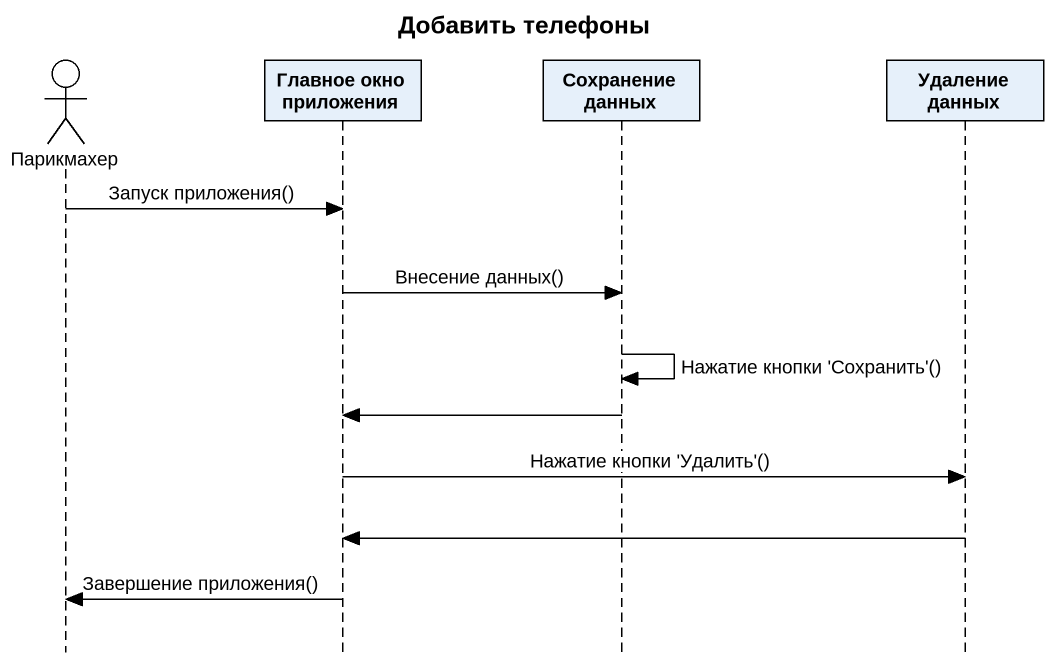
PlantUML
@startuml
title Добавить телефоны
hide footbox
actor Парикмахер
participant "Главное окно приложения" as Главное_окно_приложения
participant "Сохранение данных" as Сохранение_данных
participant "Удаление данных" as Удаление_данных

Парикмахер -> Главное_окно_приложения : Запуск приложения()
Главное_окно_приложения -> Сохранение_данных : Внесение данных()
Сохранение_данных -> Сохранение_данных : Нажатие кнопки 'Сохранить'()
Сохранение_данных -> Главное_окно_приложения
Главное_окно_приложения -> Удаление_данных : Нажатие кнопки 'Удалить'()
Удаление_данных -> Главное_окно_приложения
Главное_окно_приложения -> Парикмахер : Завершение приложения()
@enduml
